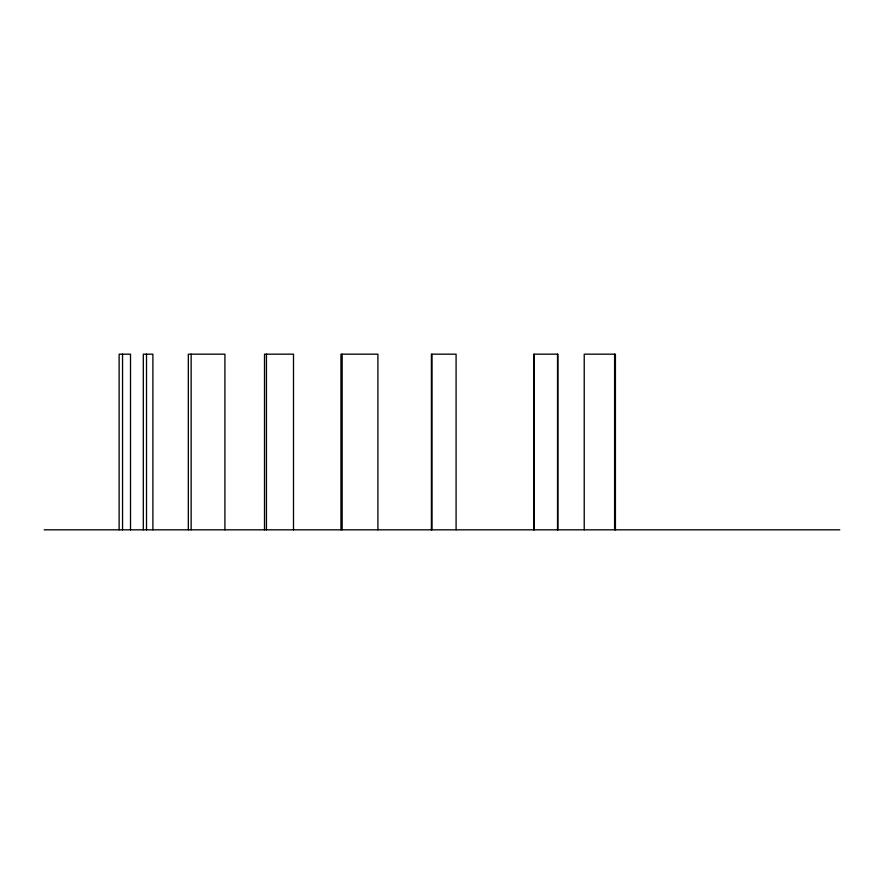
<?xml version="1.0" encoding="UTF-8"?>
<svg xmlns="http://www.w3.org/2000/svg" width="884" height="884" viewBox="0 0 884 884"><rect width="100%" height="100%" fill="white"/><g stroke="black" fill="none" stroke-linecap="round" stroke-linejoin="round"><path stroke-width="1.33" d="M44.2 529.825L839.8 529.825M615.419 529.825L615.419 354.175L584.225 354.175L584.225 529.825M614.59 354.175L614.59 529.825M557.859 529.825L557.859 354.175L533.814 354.175L533.814 529.825M557.528 354.175L557.528 529.825M534.146 354.175L534.146 529.825M456.089 529.825L456.089 354.175L431.414 354.175L431.414 529.825M431.967 354.175L431.967 529.825M377.91 529.825L377.91 354.175L340.948 354.175L340.948 529.825M342.163 354.175L342.163 529.825M293.499 529.825L293.499 354.175L264.515 354.175L264.515 529.825M266.449 354.175L266.449 529.825M224.912 529.825L224.912 354.175L188.325 354.175L188.325 529.825M191.143 354.175L191.143 529.825M152.899 529.825L152.899 354.175L143.307 354.175L143.307 529.825M146.512 354.175L146.512 529.825M130.512 529.825L130.512 354.175L119.13 354.175L119.13 529.825M122.544 354.175L122.544 529.825"/></g></svg>
